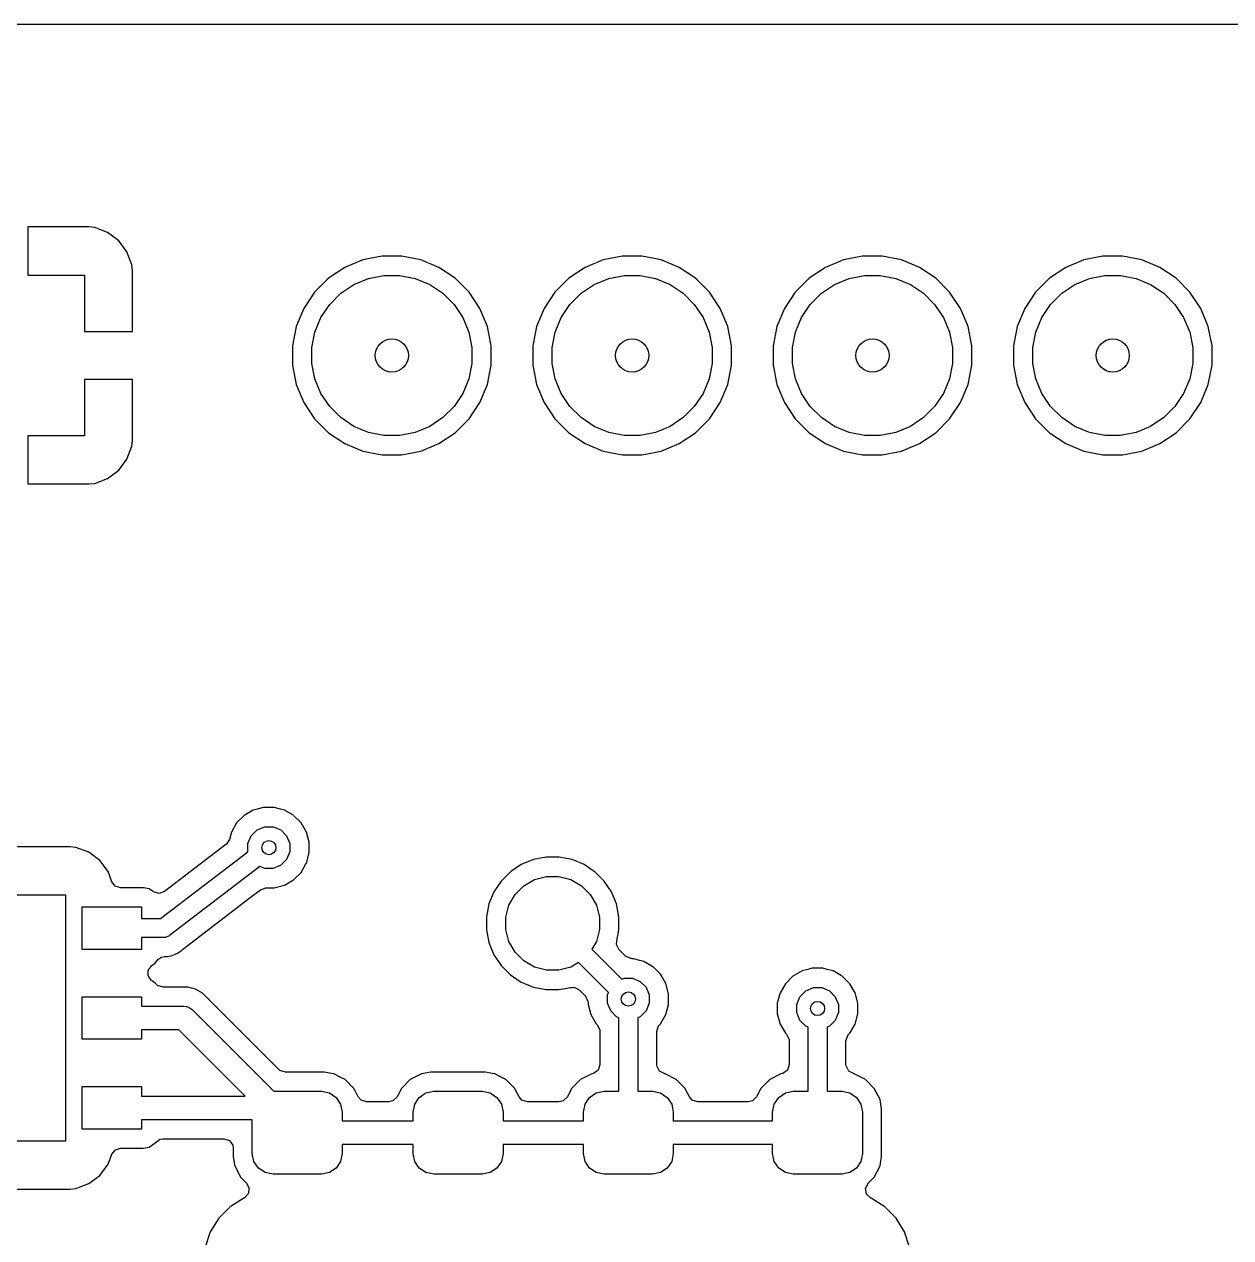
# Model space of a CAD drawing. Extents: x 2.09 to 4.51, y -4.8 to -2.93.
# Drawn here: x 3.205 to 3.707, y -3.438 to -2.933 of the extents above; entities that cross this region are included whole.
import ezdxf

# ---------------------------------------------------------------- set-up
doc = ezdxf.new("R2010")
doc.units = 0
doc.header["$MEASUREMENT"] = 0
doc.layers.add('BLACK', color=7, linetype='CONTINUOUS')

msp = doc.modelspace()

# ---------------------------------------------------------------- linework, layer by layer
at = {"layer": 'BLACK', "linetype": 'CONTINUOUS'}
for p, q in [((2.16548, -2.93309), (4.42901, -2.93309)), ((3.20685, -3.0174), (3.20685, -3.0374)), ((3.23223, -3.0174), (3.20685, -3.0174)), ((3.20685, -3.0174), (3.20685, -3.0174)), ((3.23461, -3.01766), (3.23223, -3.0174)), ((3.24, -3.01967), (3.23461, -3.01766)), ((3.23461, -3.01766), (3.23461, -3.01766)), ((3.2446, -3.02311), (3.24, -3.01967)), ((3.24805, -3.02772), (3.2446, -3.02311)), ((3.2446, -3.02311), (3.2446, -3.02311)), ((3.25006, -3.03311), (3.24805, -3.02772)), ((3.25031, -3.03549), (3.25006, -3.03311)), ((3.25006, -3.03311), (3.25006, -3.03311)), ((3.3462, -3.0311), (3.33868, -3.03421)), ((3.35419, -3.02951), (3.3462, -3.0311)), ((3.36234, -3.02951), (3.35419, -3.02951)), ((3.35419, -3.02951), (3.35419, -3.02951)), ((3.37033, -3.0311), (3.36234, -3.02951)), ((3.36234, -3.02951), (3.36234, -3.02951)), ((3.37786, -3.03421), (3.37033, -3.0311)), ((3.4462, -3.0311), (3.43868, -3.03421)), ((3.45419, -3.02951), (3.4462, -3.0311)), ((3.46234, -3.02951), (3.45419, -3.02951)), ((3.45419, -3.02951), (3.45419, -3.02951)), ((3.47033, -3.0311), (3.46234, -3.02951)), ((3.46234, -3.02951), (3.46234, -3.02951)), ((3.47786, -3.03421), (3.47033, -3.0311)), ((3.5462, -3.0311), (3.53868, -3.03421)), ((3.55419, -3.02951), (3.5462, -3.0311)), ((3.56234, -3.02951), (3.55419, -3.02951)), ((3.55419, -3.02951), (3.55419, -3.02951)), ((3.57033, -3.0311), (3.56234, -3.02951)), ((3.56234, -3.02951), (3.56234, -3.02951)), ((3.57786, -3.03421), (3.57033, -3.0311)), ((3.6462, -3.0311), (3.63868, -3.03421)), ((3.65419, -3.02951), (3.6462, -3.0311)), ((3.66234, -3.02951), (3.65419, -3.02951)), ((3.65419, -3.02951), (3.65419, -3.02951)), ((3.67033, -3.0311), (3.66234, -3.02951)), ((3.66234, -3.02951), (3.66234, -3.02951)), ((3.67786, -3.03421), (3.67033, -3.0311)), ((3.20685, -3.0374), (3.23031, -3.0374)), ((3.23031, -3.0374), (3.23031, -3.06087)), ((3.25031, -3.06087), (3.25031, -3.03549)), ((3.3319, -3.03874), (3.32614, -3.0445)), ((3.33868, -3.03421), (3.3319, -3.03874)), ((3.34855, -3.03884), (3.35499, -3.03756)), ((3.35499, -3.03756), (3.36155, -3.03756)), ((3.36155, -3.03756), (3.36798, -3.03884)), ((3.38463, -3.03874), (3.37786, -3.03421)), ((3.39039, -3.0445), (3.38463, -3.03874)), ((3.38463, -3.03874), (3.38463, -3.03874)), ((3.4319, -3.03874), (3.42614, -3.0445)), ((3.43868, -3.03421), (3.4319, -3.03874)), ((3.44855, -3.03884), (3.45499, -3.03756)), ((3.45499, -3.03756), (3.46155, -3.03756)), ((3.46155, -3.03756), (3.46798, -3.03884)), ((3.48463, -3.03874), (3.47786, -3.03421)), ((3.49039, -3.0445), (3.48463, -3.03874)), ((3.48463, -3.03874), (3.48463, -3.03874)), ((3.5319, -3.03874), (3.52614, -3.0445)), ((3.53868, -3.03421), (3.5319, -3.03874)), ((3.54855, -3.03884), (3.55499, -3.03756)), ((3.55499, -3.03756), (3.56155, -3.03756)), ((3.56155, -3.03756), (3.56798, -3.03884)), ((3.58463, -3.03874), (3.57786, -3.03421)), ((3.59039, -3.0445), (3.58463, -3.03874)), ((3.58463, -3.03874), (3.58463, -3.03874)), ((3.6319, -3.03874), (3.62614, -3.0445)), ((3.63868, -3.03421), (3.6319, -3.03874)), ((3.64855, -3.03884), (3.65499, -3.03756)), ((3.65499, -3.03756), (3.66155, -3.03756)), ((3.66155, -3.03756), (3.66798, -3.03884)), ((3.68463, -3.03874), (3.67786, -3.03421)), ((3.69039, -3.0445), (3.68463, -3.03874)), ((3.68463, -3.03874), (3.68463, -3.03874)), ((3.33704, -3.045), (3.34249, -3.04135)), ((3.34249, -3.04135), (3.34855, -3.03884)), ((3.36798, -3.03884), (3.37404, -3.04135)), ((3.37404, -3.04135), (3.3795, -3.045)), ((3.43704, -3.045), (3.44249, -3.04135)), ((3.44249, -3.04135), (3.44855, -3.03884)), ((3.46798, -3.03884), (3.47404, -3.04135)), ((3.47404, -3.04135), (3.4795, -3.045)), ((3.53704, -3.045), (3.54249, -3.04135)), ((3.54249, -3.04135), (3.54855, -3.03884)), ((3.56798, -3.03884), (3.57404, -3.04135)), ((3.57404, -3.04135), (3.5795, -3.045)), ((3.63704, -3.045), (3.64249, -3.04135)), ((3.64249, -3.04135), (3.64855, -3.03884)), ((3.66798, -3.03884), (3.67404, -3.04135)), ((3.67404, -3.04135), (3.6795, -3.045)), ((3.32614, -3.0445), (3.32162, -3.05128)), ((3.3324, -3.04964), (3.33704, -3.045)), ((3.3795, -3.045), (3.38414, -3.04964)), ((3.39492, -3.05128), (3.39039, -3.0445)), ((3.42614, -3.0445), (3.42162, -3.05128)), ((3.4324, -3.04964), (3.43704, -3.045)), ((3.4795, -3.045), (3.48414, -3.04964)), ((3.49492, -3.05128), (3.49039, -3.0445)), ((3.52614, -3.0445), (3.52162, -3.05128)), ((3.5324, -3.04964), (3.53704, -3.045)), ((3.5795, -3.045), (3.58414, -3.04964)), ((3.59492, -3.05128), (3.59039, -3.0445)), ((3.62614, -3.0445), (3.62162, -3.05128)), ((3.6324, -3.04964), (3.63704, -3.045)), ((3.6795, -3.045), (3.68414, -3.04964)), ((3.69492, -3.05128), (3.69039, -3.0445)), ((3.32162, -3.05128), (3.3185, -3.0588)), ((3.32875, -3.05509), (3.3324, -3.04964)), ((3.38414, -3.04964), (3.38778, -3.05509)), ((3.39804, -3.0588), (3.39492, -3.05128)), ((3.42162, -3.05128), (3.4185, -3.0588)), ((3.42875, -3.05509), (3.4324, -3.04964)), ((3.48414, -3.04964), (3.48778, -3.05509)), ((3.49804, -3.0588), (3.49492, -3.05128)), ((3.52162, -3.05128), (3.5185, -3.0588)), ((3.52875, -3.05509), (3.5324, -3.04964)), ((3.58414, -3.04964), (3.58778, -3.05509)), ((3.59804, -3.0588), (3.59492, -3.05128)), ((3.62162, -3.05128), (3.6185, -3.0588)), ((3.62875, -3.05509), (3.6324, -3.04964)), ((3.68414, -3.04964), (3.68778, -3.05509)), ((3.69804, -3.0588), (3.69492, -3.05128)), ((3.3185, -3.0588), (3.31691, -3.06679)), ((3.32624, -3.06115), (3.32875, -3.05509)), ((3.38778, -3.05509), (3.39029, -3.06115)), ((3.39963, -3.06679), (3.39804, -3.0588)), ((3.4185, -3.0588), (3.41691, -3.06679)), ((3.42624, -3.06115), (3.42875, -3.05509)), ((3.48778, -3.05509), (3.49029, -3.06115)), ((3.49963, -3.06679), (3.49804, -3.0588)), ((3.5185, -3.0588), (3.51691, -3.06679)), ((3.52624, -3.06115), (3.52875, -3.05509)), ((3.58778, -3.05509), (3.59029, -3.06115)), ((3.59963, -3.06679), (3.59804, -3.0588)), ((3.6185, -3.0588), (3.61691, -3.06679)), ((3.62624, -3.06115), (3.62875, -3.05509)), ((3.68778, -3.05509), (3.69029, -3.06115)), ((3.69963, -3.06679), (3.69804, -3.0588)), ((3.23031, -3.06087), (3.25031, -3.06087)), ((3.25031, -3.06087), (3.25031, -3.06087)), ((3.32496, -3.06759), (3.32624, -3.06115)), ((3.39029, -3.06115), (3.39157, -3.06759)), ((3.42496, -3.06759), (3.42624, -3.06115)), ((3.49029, -3.06115), (3.49157, -3.06759)), ((3.52496, -3.06759), (3.52624, -3.06115)), ((3.59029, -3.06115), (3.59157, -3.06759)), ((3.62496, -3.06759), (3.62624, -3.06115)), ((3.69029, -3.06115), (3.69157, -3.06759)), ((3.31691, -3.06679), (3.31691, -3.07494)), ((3.32496, -3.07415), (3.32496, -3.06759)), ((3.39157, -3.06759), (3.39157, -3.07415)), ((3.39963, -3.07494), (3.39963, -3.06679)), ((3.39963, -3.06679), (3.39963, -3.06679)), ((3.41691, -3.06679), (3.41691, -3.07494)), ((3.42496, -3.07415), (3.42496, -3.06759)), ((3.49157, -3.06759), (3.49157, -3.07415)), ((3.49963, -3.07494), (3.49963, -3.06679)), ((3.49963, -3.06679), (3.49963, -3.06679)), ((3.51691, -3.06679), (3.51691, -3.07494)), ((3.52496, -3.07415), (3.52496, -3.06759)), ((3.59157, -3.06759), (3.59157, -3.07415)), ((3.59963, -3.07494), (3.59963, -3.06679)), ((3.59963, -3.06679), (3.59963, -3.06679)), ((3.61691, -3.06679), (3.61691, -3.07494)), ((3.62496, -3.07415), (3.62496, -3.06759)), ((3.69157, -3.06759), (3.69157, -3.07415)), ((3.69963, -3.07494), (3.69963, -3.06679)), ((3.69963, -3.06679), (3.69963, -3.06679)), ((3.31691, -3.07494), (3.3185, -3.08293)), ((3.32624, -3.08058), (3.32496, -3.07415)), ((3.39157, -3.07415), (3.39029, -3.08058)), ((3.39804, -3.08293), (3.39963, -3.07494)), ((3.41691, -3.07494), (3.4185, -3.08293)), ((3.42624, -3.08058), (3.42496, -3.07415)), ((3.49157, -3.07415), (3.49029, -3.08058)), ((3.49804, -3.08293), (3.49963, -3.07494)), ((3.51691, -3.07494), (3.5185, -3.08293)), ((3.52624, -3.08058), (3.52496, -3.07415)), ((3.59157, -3.07415), (3.59029, -3.08058)), ((3.59804, -3.08293), (3.59963, -3.07494)), ((3.61691, -3.07494), (3.6185, -3.08293)), ((3.62624, -3.08058), (3.62496, -3.07415)), ((3.69157, -3.07415), (3.69029, -3.08058)), ((3.69804, -3.08293), (3.69963, -3.07494)), ((3.25031, -3.08087), (3.23031, -3.08087)), ((3.23031, -3.08087), (3.23031, -3.10433)), ((3.25031, -3.10624), (3.25031, -3.08087)), ((3.25031, -3.08087), (3.25031, -3.08087)), ((3.3185, -3.08293), (3.32162, -3.09046)), ((3.32875, -3.08664), (3.32624, -3.08058)), ((3.39029, -3.08058), (3.38778, -3.08664)), ((3.39492, -3.09046), (3.39804, -3.08293)), ((3.4185, -3.08293), (3.42162, -3.09046)), ((3.42875, -3.08664), (3.42624, -3.08058)), ((3.49029, -3.08058), (3.48778, -3.08664)), ((3.49492, -3.09046), (3.49804, -3.08293)), ((3.5185, -3.08293), (3.52162, -3.09046)), ((3.52875, -3.08664), (3.52624, -3.08058)), ((3.59029, -3.08058), (3.58778, -3.08664)), ((3.59492, -3.09046), (3.59804, -3.08293)), ((3.6185, -3.08293), (3.62162, -3.09046)), ((3.62875, -3.08664), (3.62624, -3.08058)), ((3.69029, -3.08058), (3.68778, -3.08664)), ((3.69492, -3.09046), (3.69804, -3.08293)), ((3.3324, -3.0921), (3.32875, -3.08664)), ((3.38778, -3.08664), (3.38414, -3.0921)), ((3.4324, -3.0921), (3.42875, -3.08664)), ((3.48778, -3.08664), (3.48414, -3.0921)), ((3.5324, -3.0921), (3.52875, -3.08664)), ((3.58778, -3.08664), (3.58414, -3.0921)), ((3.6324, -3.0921), (3.62875, -3.08664)), ((3.68778, -3.08664), (3.68414, -3.0921)), ((3.32162, -3.09046), (3.32162, -3.09046)), ((3.32162, -3.09046), (3.32614, -3.09723)), ((3.33704, -3.09673), (3.3324, -3.0921)), ((3.38414, -3.0921), (3.3795, -3.09673)), ((3.39039, -3.09723), (3.39492, -3.09046)), ((3.42162, -3.09046), (3.42162, -3.09046)), ((3.42162, -3.09046), (3.42614, -3.09723)), ((3.43704, -3.09673), (3.4324, -3.0921)), ((3.48414, -3.0921), (3.4795, -3.09673)), ((3.49039, -3.09723), (3.49492, -3.09046)), ((3.52162, -3.09046), (3.52162, -3.09046)), ((3.52162, -3.09046), (3.52614, -3.09723)), ((3.53704, -3.09673), (3.5324, -3.0921)), ((3.58414, -3.0921), (3.5795, -3.09673)), ((3.59039, -3.09723), (3.59492, -3.09046)), ((3.62162, -3.09046), (3.62162, -3.09046)), ((3.62162, -3.09046), (3.62614, -3.09723)), ((3.63704, -3.09673), (3.6324, -3.0921)), ((3.68414, -3.0921), (3.6795, -3.09673)), ((3.69039, -3.09723), (3.69492, -3.09046)), ((3.32614, -3.09723), (3.3319, -3.10299)), ((3.34249, -3.10038), (3.33704, -3.09673)), ((3.3795, -3.09673), (3.37404, -3.10038)), ((3.38463, -3.10299), (3.39039, -3.09723)), ((3.42614, -3.09723), (3.4319, -3.10299)), ((3.44249, -3.10038), (3.43704, -3.09673)), ((3.4795, -3.09673), (3.47404, -3.10038)), ((3.48463, -3.10299), (3.49039, -3.09723)), ((3.52614, -3.09723), (3.5319, -3.10299)), ((3.54249, -3.10038), (3.53704, -3.09673)), ((3.5795, -3.09673), (3.57404, -3.10038)), ((3.58463, -3.10299), (3.59039, -3.09723)), ((3.62614, -3.09723), (3.6319, -3.10299)), ((3.64249, -3.10038), (3.63704, -3.09673)), ((3.6795, -3.09673), (3.67404, -3.10038)), ((3.68463, -3.10299), (3.69039, -3.09723)), ((3.23031, -3.10433), (3.20685, -3.10433)), ((3.20685, -3.10433), (3.20685, -3.12433)), ((3.3319, -3.10299), (3.33868, -3.10752)), ((3.34855, -3.10289), (3.34249, -3.10038)), ((3.35499, -3.10417), (3.34855, -3.10289)), ((3.36155, -3.10417), (3.35499, -3.10417)), ((3.36798, -3.10289), (3.36155, -3.10417)), ((3.37404, -3.10038), (3.36798, -3.10289)), ((3.37786, -3.10752), (3.38463, -3.10299)), ((3.4319, -3.10299), (3.43868, -3.10752)), ((3.44855, -3.10289), (3.44249, -3.10038)), ((3.45499, -3.10417), (3.44855, -3.10289)), ((3.46155, -3.10417), (3.45499, -3.10417)), ((3.46798, -3.10289), (3.46155, -3.10417)), ((3.47404, -3.10038), (3.46798, -3.10289)), ((3.47786, -3.10752), (3.48463, -3.10299)), ((3.5319, -3.10299), (3.53868, -3.10752)), ((3.54855, -3.10289), (3.54249, -3.10038)), ((3.55499, -3.10417), (3.54855, -3.10289)), ((3.56155, -3.10417), (3.55499, -3.10417)), ((3.56798, -3.10289), (3.56155, -3.10417)), ((3.57404, -3.10038), (3.56798, -3.10289)), ((3.57786, -3.10752), (3.58463, -3.10299)), ((3.6319, -3.10299), (3.63868, -3.10752)), ((3.64855, -3.10289), (3.64249, -3.10038)), ((3.65499, -3.10417), (3.64855, -3.10289)), ((3.66155, -3.10417), (3.65499, -3.10417)), ((3.66798, -3.10289), (3.66155, -3.10417)), ((3.67404, -3.10038), (3.66798, -3.10289)), ((3.67786, -3.10752), (3.68463, -3.10299)), ((3.24805, -3.11401), (3.25006, -3.10863)), ((3.25006, -3.10863), (3.25031, -3.10624)), ((3.25006, -3.10863), (3.25006, -3.10863)), ((3.33868, -3.10752), (3.3462, -3.11064)), ((3.37033, -3.11064), (3.37786, -3.10752)), ((3.43868, -3.10752), (3.4462, -3.11064)), ((3.47033, -3.11064), (3.47786, -3.10752)), ((3.53868, -3.10752), (3.5462, -3.11064)), ((3.57033, -3.11064), (3.57786, -3.10752)), ((3.63868, -3.10752), (3.6462, -3.11064)), ((3.67033, -3.11064), (3.67786, -3.10752)), ((3.2446, -3.11862), (3.24805, -3.11401)), ((3.3462, -3.11064), (3.35419, -3.11222)), ((3.35419, -3.11222), (3.35419, -3.11222)), ((3.35419, -3.11222), (3.36234, -3.11222)), ((3.36234, -3.11222), (3.37033, -3.11064)), ((3.36234, -3.11222), (3.36234, -3.11222)), ((3.4462, -3.11064), (3.45419, -3.11222)), ((3.45419, -3.11222), (3.45419, -3.11222)), ((3.45419, -3.11222), (3.46234, -3.11222)), ((3.46234, -3.11222), (3.47033, -3.11064)), ((3.46234, -3.11222), (3.46234, -3.11222)), ((3.5462, -3.11064), (3.55419, -3.11222)), ((3.55419, -3.11222), (3.55419, -3.11222)), ((3.55419, -3.11222), (3.56234, -3.11222)), ((3.56234, -3.11222), (3.57033, -3.11064)), ((3.56234, -3.11222), (3.56234, -3.11222)), ((3.6462, -3.11064), (3.65419, -3.11222)), ((3.65419, -3.11222), (3.65419, -3.11222)), ((3.65419, -3.11222), (3.66234, -3.11222)), ((3.66234, -3.11222), (3.67033, -3.11064)), ((3.66234, -3.11222), (3.66234, -3.11222)), ((3.24, -3.12206), (3.2446, -3.11862)), ((3.2446, -3.11862), (3.2446, -3.11862)), ((3.20685, -3.12433), (3.20685, -3.12433)), ((3.20685, -3.12433), (3.23223, -3.12433)), ((3.23223, -3.12433), (3.23461, -3.12407)), ((3.23461, -3.12407), (3.24, -3.12206)), ((3.23461, -3.12407), (3.23461, -3.12407)), ((3.30062, -3.25998), (3.2968, -3.26219)), ((3.30227, -3.25954), (3.30062, -3.25998)), ((3.30488, -3.25884), (3.30227, -3.25954)), ((3.30929, -3.25884), (3.30488, -3.25884)), ((3.3119, -3.25954), (3.30929, -3.25884)), ((3.31355, -3.25998), (3.3119, -3.25954)), ((3.31708, -3.26202), (3.31355, -3.25998)), ((3.31355, -3.25998), (3.31355, -3.25998)), ((3.29368, -3.2653), (3.29148, -3.26912)), ((3.2968, -3.26219), (3.29368, -3.2653)), ((3.31737, -3.26219), (3.31708, -3.26202)), ((3.32049, -3.2653), (3.31737, -3.26219)), ((3.3227, -3.26912), (3.32049, -3.2653)), ((3.32049, -3.2653), (3.32049, -3.2653)), ((3.29148, -3.26912), (3.29064, -3.27226)), ((3.29148, -3.26912), (3.29148, -3.26912)), ((3.2984, -3.27386), (3.29972, -3.27067)), ((3.29972, -3.27067), (3.30217, -3.26823)), ((3.30217, -3.26823), (3.30536, -3.2669)), ((3.30536, -3.2669), (3.30881, -3.2669)), ((3.30881, -3.2669), (3.31201, -3.26823)), ((3.31201, -3.26823), (3.31445, -3.27067)), ((3.31445, -3.27067), (3.31577, -3.27386)), ((3.32384, -3.27339), (3.3227, -3.26912)), ((3.3227, -3.26912), (3.3227, -3.26912)), ((3.3227, -3.26912), (3.3227, -3.26912)), ((3.22435, -3.27528), (3.19898, -3.27528)), ((3.22674, -3.27553), (3.22435, -3.27528)), ((3.23212, -3.27754), (3.22674, -3.27553)), ((3.22674, -3.27553), (3.22674, -3.27553)), ((3.28924, -3.27434), (3.26366, -3.2939)), ((3.28933, -3.27428), (3.28924, -3.27434)), ((3.29064, -3.27226), (3.28933, -3.27428)), ((3.2984, -3.27728), (3.2984, -3.27386)), ((3.31577, -3.27386), (3.31577, -3.27732)), ((3.32384, -3.2778), (3.32384, -3.27339)), ((3.23673, -3.28099), (3.23212, -3.27754)), ((3.24018, -3.28559), (3.23673, -3.28099)), ((3.23673, -3.28099), (3.23673, -3.28099)), ((3.26198, -3.30512), (3.2984, -3.27728)), ((3.31445, -3.28051), (3.31201, -3.28296)), ((3.31577, -3.27732), (3.31445, -3.28051)), ((3.3227, -3.28206), (3.32384, -3.2778)), ((3.41715, -3.28057), (3.41213, -3.28265)), ((3.42248, -3.27951), (3.41715, -3.28057)), ((3.41715, -3.28057), (3.41715, -3.28057)), ((3.42791, -3.27951), (3.42248, -3.27951)), ((3.42248, -3.27951), (3.42248, -3.27951)), ((3.43324, -3.28057), (3.42791, -3.27951)), ((3.42791, -3.27951), (3.42791, -3.27951)), ((3.43826, -3.28265), (3.43324, -3.28057)), ((3.24173, -3.28977), (3.24018, -3.28559)), ((3.30331, -3.28343), (3.26571, -3.31218)), ((3.30536, -3.28428), (3.30331, -3.28343)), ((3.30881, -3.28428), (3.30536, -3.28428)), ((3.31201, -3.28296), (3.30881, -3.28428)), ((3.31737, -3.289), (3.32049, -3.28588)), ((3.32049, -3.28588), (3.32236, -3.28265)), ((3.32236, -3.28265), (3.3227, -3.28206)), ((3.3227, -3.28206), (3.3227, -3.28206)), ((3.3227, -3.28206), (3.3227, -3.28206)), ((3.40762, -3.28566), (3.40377, -3.28951)), ((3.41213, -3.28265), (3.40762, -3.28566)), ((3.41213, -3.28265), (3.41213, -3.28265)), ((3.44208, -3.2852), (3.43826, -3.28265)), ((3.43826, -3.28265), (3.43826, -3.28265)), ((3.44278, -3.28566), (3.44208, -3.2852)), ((3.44662, -3.28951), (3.44278, -3.28566)), ((3.24309, -3.29156), (3.24173, -3.28977)), ((3.31355, -3.2912), (3.31595, -3.28982)), ((3.31595, -3.28982), (3.31737, -3.289)), ((3.40377, -3.28951), (3.40076, -3.29402)), ((3.41321, -3.29147), (3.41766, -3.2889)), ((3.41766, -3.2889), (3.42263, -3.28757)), ((3.42263, -3.28757), (3.42777, -3.28757)), ((3.42777, -3.28757), (3.43273, -3.2889)), ((3.43273, -3.2889), (3.43718, -3.29147)), ((3.44964, -3.29402), (3.44662, -3.28951)), ((3.19898, -3.29528), (3.22244, -3.29528)), ((3.22244, -3.29528), (3.22244, -3.39764)), ((3.24538, -3.2923), (3.24309, -3.29156)), ((3.25491, -3.2923), (3.24538, -3.2923)), ((3.25721, -3.29276), (3.25491, -3.2923)), ((3.25491, -3.2923), (3.25491, -3.2923)), ((3.25913, -3.29404), (3.25721, -3.29276)), ((3.25721, -3.29276), (3.25721, -3.29276)), ((3.25721, -3.29276), (3.25721, -3.29276)), ((3.25721, -3.29276), (3.25721, -3.29276)), ((3.26139, -3.2947), (3.25913, -3.29404)), ((3.26366, -3.2939), (3.26139, -3.2947)), ((3.29936, -3.29639), (3.30361, -3.29314)), ((3.30361, -3.29314), (3.30588, -3.29234)), ((3.30588, -3.29234), (3.30597, -3.29234)), ((3.30597, -3.29234), (3.30929, -3.29234)), ((3.30929, -3.29234), (3.31355, -3.2912)), ((3.30929, -3.29234), (3.30929, -3.29234)), ((3.31355, -3.2912), (3.31355, -3.2912)), ((3.31355, -3.2912), (3.31355, -3.2912)), ((3.40076, -3.29402), (3.39868, -3.29904)), ((3.40076, -3.29402), (3.40076, -3.29402)), ((3.40701, -3.29955), (3.40958, -3.2951)), ((3.40958, -3.2951), (3.41321, -3.29147)), ((3.43718, -3.29147), (3.44081, -3.2951)), ((3.44081, -3.2951), (3.44338, -3.29955)), ((3.45062, -3.29639), (3.44964, -3.29402)), ((3.44964, -3.29402), (3.44964, -3.29402)), ((3.22933, -3.31791), (3.22933, -3.3002)), ((3.22933, -3.3002), (3.25413, -3.3002)), ((3.25413, -3.3002), (3.25413, -3.30512)), ((3.27113, -3.31798), (3.29936, -3.29639)), ((3.39868, -3.29904), (3.39762, -3.30437)), ((3.39868, -3.29904), (3.39868, -3.29904)), ((3.40568, -3.30452), (3.40701, -3.29955)), ((3.44338, -3.29955), (3.44471, -3.30452)), ((3.45172, -3.29904), (3.45062, -3.29639)), ((3.45278, -3.30437), (3.45172, -3.29904)), ((3.25413, -3.30512), (3.26198, -3.30512)), ((3.39762, -3.30437), (3.39762, -3.3098)), ((3.40568, -3.30966), (3.40568, -3.30452)), ((3.44471, -3.30452), (3.44471, -3.30966)), ((3.45278, -3.3098), (3.45278, -3.30437)), ((3.39762, -3.3098), (3.39868, -3.31513)), ((3.40701, -3.31462), (3.40568, -3.30966)), ((3.44471, -3.30966), (3.44338, -3.31462)), ((3.45183, -3.31454), (3.45278, -3.3098)), ((3.26332, -3.31299), (3.25413, -3.31299)), ((3.25413, -3.31299), (3.25413, -3.31791)), ((3.2635, -3.31297), (3.26332, -3.31299)), ((3.26357, -3.31298), (3.2635, -3.31297)), ((3.26367, -3.31296), (3.26357, -3.31298)), ((3.26409, -3.31292), (3.26367, -3.31296)), ((3.26456, -3.31272), (3.26409, -3.31292)), ((3.26505, -3.31259), (3.26456, -3.31272)), ((3.26541, -3.31237), (3.26505, -3.31259)), ((3.2655, -3.31233), (3.26541, -3.31237)), ((3.26556, -3.31228), (3.2655, -3.31233)), ((3.26571, -3.31218), (3.26556, -3.31228)), ((3.39868, -3.31513), (3.39868, -3.31513)), ((3.39868, -3.31513), (3.40076, -3.32015)), ((3.40958, -3.31907), (3.40701, -3.31462)), ((3.44338, -3.31462), (3.44152, -3.31784)), ((3.45181, -3.31591), (3.45183, -3.31454)), ((3.4529, -3.31806), (3.45181, -3.31591)), ((3.25413, -3.31791), (3.22933, -3.31791)), ((3.2617, -3.3217), (3.26232, -3.32121)), ((3.26232, -3.32121), (3.26316, -3.321)), ((3.26316, -3.321), (3.26383, -3.32092)), ((3.26383, -3.32092), (3.26433, -3.32089)), ((3.26433, -3.32089), (3.26487, -3.32089)), ((3.26487, -3.32089), (3.26562, -3.32069)), ((3.26487, -3.32089), (3.26487, -3.32089)), ((3.26562, -3.32069), (3.26639, -3.32059)), ((3.26639, -3.32059), (3.26712, -3.32028)), ((3.26712, -3.32028), (3.26788, -3.32008)), ((3.26788, -3.32008), (3.26833, -3.31982)), ((3.26833, -3.31982), (3.26879, -3.3196)), ((3.26879, -3.3196), (3.26927, -3.3194)), ((3.26927, -3.3194), (3.2699, -3.31892)), ((3.2699, -3.31892), (3.27058, -3.31852)), ((3.27058, -3.31852), (3.27113, -3.31798)), ((3.40076, -3.32015), (3.40076, -3.32015)), ((3.40076, -3.32015), (3.40377, -3.32467)), ((3.41321, -3.3227), (3.40958, -3.31907)), ((3.44152, -3.31784), (3.45398, -3.3303)), ((3.45553, -3.32069), (3.4529, -3.31806)), ((3.456, -3.32109), (3.45553, -3.32069)), ((3.45686, -3.32137), (3.456, -3.32109)), ((3.45768, -3.32178), (3.45686, -3.32137)), ((3.25698, -3.32654), (3.25699, -3.32635)), ((3.25699, -3.32635), (3.25764, -3.32555)), ((3.25764, -3.32555), (3.25821, -3.3247)), ((3.25821, -3.3247), (3.25846, -3.32452)), ((3.25846, -3.32452), (3.25982, -3.3236)), ((3.25982, -3.3236), (3.26043, -3.3227)), ((3.26043, -3.3227), (3.26078, -3.32243)), ((3.26078, -3.32243), (3.26099, -3.32204)), ((3.26099, -3.32204), (3.2617, -3.3217)), ((3.40377, -3.32467), (3.40762, -3.32851)), ((3.41766, -3.32527), (3.41321, -3.3227)), ((3.42263, -3.3266), (3.41766, -3.32527)), ((3.43273, -3.32527), (3.42777, -3.3266)), ((3.43595, -3.32341), (3.43273, -3.32527)), ((3.44841, -3.33587), (3.43595, -3.32341)), ((3.45799, -3.32173), (3.45768, -3.32178)), ((3.45829, -3.32183), (3.45799, -3.32173)), ((3.4589, -3.32183), (3.45829, -3.32183)), ((3.46151, -3.32253), (3.4589, -3.32183)), ((3.4589, -3.32183), (3.4589, -3.32183)), ((3.46316, -3.32297), (3.46151, -3.32253)), ((3.46689, -3.32512), (3.46316, -3.32297)), ((3.46316, -3.32297), (3.46316, -3.32297)), ((3.46698, -3.32518), (3.46689, -3.32512)), ((3.4701, -3.3283), (3.46698, -3.32518)), ((3.53139, -3.32626), (3.52897, -3.32691)), ((3.53323, -3.32577), (3.53139, -3.32626)), ((3.53764, -3.32577), (3.53323, -3.32577)), ((3.53948, -3.32626), (3.53764, -3.32577)), ((3.5419, -3.32691), (3.53948, -3.32626)), ((3.25686, -3.32875), (3.25692, -3.32773)), ((3.25696, -3.32891), (3.25686, -3.32875)), ((3.25688, -3.3267), (3.25698, -3.32654)), ((3.25692, -3.32773), (3.25688, -3.3267)), ((3.25697, -3.3291), (3.25696, -3.32891)), ((3.25761, -3.32991), (3.25697, -3.3291)), ((3.25817, -3.33078), (3.25761, -3.32991)), ((3.25831, -3.33089), (3.25817, -3.33078)), ((3.25982, -3.33191), (3.25831, -3.33089)), ((3.40762, -3.32851), (3.41213, -3.33153)), ((3.41213, -3.33153), (3.41213, -3.33153)), ((3.41213, -3.33153), (3.41347, -3.33208)), ((3.42777, -3.3266), (3.42263, -3.3266)), ((3.45398, -3.3303), (3.45496, -3.32989)), ((3.45496, -3.32989), (3.45842, -3.32989)), ((3.45842, -3.32989), (3.46161, -3.33122)), ((3.46161, -3.33122), (3.46406, -3.33366)), ((3.47043, -3.32886), (3.4701, -3.3283)), ((3.4723, -3.33212), (3.47043, -3.32886)), ((3.52515, -3.32911), (3.52203, -3.33223)), ((3.52897, -3.32691), (3.52515, -3.32911)), ((3.54537, -3.32891), (3.5419, -3.32691)), ((3.5419, -3.32691), (3.5419, -3.32691)), ((3.54572, -3.32911), (3.54537, -3.32891)), ((3.54884, -3.33223), (3.54572, -3.32911)), ((3.26015, -3.3324), (3.25982, -3.33191)), ((3.2606, -3.33277), (3.26015, -3.3324)), ((3.26078, -3.3329), (3.2606, -3.33277)), ((3.26307, -3.33364), (3.26078, -3.3329)), ((3.27334, -3.33364), (3.26307, -3.33364)), ((3.27495, -3.33407), (3.27334, -3.33364)), ((3.27334, -3.33364), (3.27334, -3.33364)), ((3.2766, -3.33452), (3.27495, -3.33407)), ((3.27952, -3.3362), (3.2766, -3.33452)), ((3.2766, -3.33452), (3.2766, -3.33452)), ((3.29555, -3.35223), (3.27952, -3.3362)), ((3.27952, -3.3362), (3.27952, -3.3362)), ((3.27952, -3.3362), (3.27952, -3.3362)), ((3.27952, -3.3362), (3.27952, -3.3362)), ((3.41347, -3.33208), (3.41715, -3.33361)), ((3.41715, -3.33361), (3.42248, -3.33467)), ((3.42248, -3.33467), (3.42248, -3.33467)), ((3.42248, -3.33467), (3.42791, -3.33467)), ((3.42791, -3.33467), (3.43265, -3.33372)), ((3.42791, -3.33467), (3.42791, -3.33467)), ((3.43265, -3.33372), (3.43334, -3.3338)), ((3.43334, -3.3338), (3.43402, -3.3337)), ((3.43402, -3.3337), (3.43451, -3.33394)), ((3.43451, -3.33394), (3.43504, -3.33401)), ((3.43504, -3.33401), (3.43617, -3.33479)), ((3.43617, -3.33479), (3.4388, -3.33742)), ((3.448, -3.33685), (3.44841, -3.33587)), ((3.46406, -3.33366), (3.46538, -3.33685)), ((3.47344, -3.33638), (3.4723, -3.33212)), ((3.4723, -3.33212), (3.4723, -3.33212)), ((3.4723, -3.33212), (3.4723, -3.33212)), ((3.47344, -3.34079), (3.47344, -3.33638)), ((3.51974, -3.33638), (3.51868, -3.34031)), ((3.51982, -3.33605), (3.51974, -3.33638)), ((3.52203, -3.33223), (3.51982, -3.33605)), ((3.52807, -3.3376), (3.53051, -3.33515)), ((3.53051, -3.33515), (3.5337, -3.33383)), ((3.5337, -3.33383), (3.53716, -3.33383)), ((3.53716, -3.33383), (3.54035, -3.33515)), ((3.54035, -3.33515), (3.5428, -3.3376)), ((3.55104, -3.33605), (3.54884, -3.33223)), ((3.54884, -3.33223), (3.54884, -3.33223)), ((3.55219, -3.34031), (3.55104, -3.33605)), ((3.55104, -3.33605), (3.55104, -3.33605)), ((3.55104, -3.33605), (3.55104, -3.33605)), ((3.22933, -3.35531), (3.22933, -3.3376)), ((3.22933, -3.3376), (3.25413, -3.3376)), ((3.25413, -3.3376), (3.25413, -3.34154)), ((3.25413, -3.34154), (3.27165, -3.34154)), ((3.27165, -3.34154), (3.27261, -3.34163)), ((3.27261, -3.34163), (3.27261, -3.34163)), ((3.27261, -3.34163), (3.27291, -3.34175)), ((3.4388, -3.33742), (3.43989, -3.33957)), ((3.43989, -3.33957), (3.43994, -3.34018)), ((3.43994, -3.34018), (3.43994, -3.34079)), ((3.43994, -3.34079), (3.44051, -3.34292)), ((3.448, -3.34031), (3.448, -3.33685)), ((3.44933, -3.3435), (3.448, -3.34031)), ((3.46538, -3.34031), (3.46406, -3.3435)), ((3.46538, -3.33685), (3.46538, -3.34031)), ((3.4723, -3.34505), (3.47344, -3.34079)), ((3.51868, -3.34031), (3.51868, -3.34473)), ((3.52675, -3.34079), (3.52807, -3.3376)), ((3.52675, -3.34425), (3.52675, -3.34079)), ((3.5428, -3.3376), (3.54412, -3.34079)), ((3.54412, -3.34079), (3.54412, -3.34425)), ((3.55219, -3.34473), (3.55219, -3.34031)), ((3.27291, -3.34175), (3.27439, -3.34236)), ((3.27439, -3.34236), (3.27439, -3.34237)), ((3.27439, -3.34237), (3.27513, -3.34298)), ((3.27513, -3.34298), (3.30913, -3.37697)), ((3.44051, -3.34292), (3.44108, -3.34505)), ((3.44108, -3.34505), (3.44329, -3.34887)), ((3.45177, -3.34595), (3.44933, -3.3435)), ((3.45276, -3.34636), (3.45177, -3.34595)), ((3.45276, -3.37697), (3.45276, -3.34636)), ((3.46161, -3.34595), (3.46063, -3.34636)), ((3.46063, -3.34636), (3.46063, -3.37697)), ((3.46406, -3.3435), (3.46161, -3.34595)), ((3.4701, -3.34887), (3.4723, -3.34505)), ((3.51868, -3.34473), (3.5193, -3.34704)), ((3.52807, -3.34744), (3.52675, -3.34425)), ((3.54412, -3.34425), (3.5428, -3.34744)), ((3.55104, -3.34899), (3.55219, -3.34473)), ((3.26962, -3.35138), (3.25413, -3.35138)), ((3.25413, -3.35138), (3.25413, -3.35531)), ((3.29717, -3.37894), (3.26962, -3.35138)), ((3.44329, -3.34887), (3.44329, -3.34887)), ((3.44329, -3.34887), (3.44372, -3.3493)), ((3.44372, -3.3493), (3.44481, -3.35145)), ((3.44481, -3.35145), (3.44486, -3.35206)), ((3.46852, -3.35206), (3.46927, -3.34977)), ((3.46927, -3.34977), (3.46966, -3.3493)), ((3.46966, -3.3493), (3.4701, -3.34887)), ((3.5193, -3.34704), (3.51982, -3.34899)), ((3.51982, -3.34899), (3.52203, -3.35281)), ((3.53051, -3.34989), (3.52807, -3.34744)), ((3.5315, -3.35029), (3.53051, -3.34989)), ((3.5315, -3.37697), (3.5315, -3.35029)), ((3.54035, -3.34989), (3.53937, -3.35029)), ((3.53937, -3.35029), (3.53937, -3.37697)), ((3.5428, -3.34744), (3.54035, -3.34989)), ((3.54884, -3.35281), (3.55104, -3.34899)), ((3.25413, -3.35531), (3.22933, -3.35531)), ((3.31125, -3.36793), (3.29555, -3.35223)), ((3.44486, -3.35206), (3.44486, -3.36582)), ((3.46852, -3.36582), (3.46852, -3.35206)), ((3.52203, -3.35281), (3.52203, -3.35281)), ((3.52203, -3.35281), (3.52246, -3.35324)), ((3.52246, -3.35324), (3.52355, -3.35538)), ((3.52355, -3.35538), (3.5236, -3.35599)), ((3.5236, -3.35599), (3.5236, -3.36582)), ((3.54726, -3.35599), (3.54801, -3.3537)), ((3.54726, -3.36582), (3.54726, -3.35599)), ((3.54801, -3.3537), (3.54841, -3.35324)), ((3.54841, -3.35324), (3.54884, -3.35281)), ((3.44486, -3.36582), (3.44412, -3.36811)), ((3.46857, -3.36643), (3.46852, -3.36582)), ((3.46967, -3.36857), (3.46857, -3.36643)), ((3.5236, -3.36582), (3.52286, -3.36811)), ((3.54731, -3.36643), (3.54726, -3.36582)), ((3.54841, -3.36857), (3.54731, -3.36643)), ((3.31172, -3.36833), (3.31125, -3.36793)), ((3.31401, -3.36907), (3.31172, -3.36833)), ((3.33029, -3.36907), (3.31401, -3.36907)), ((3.33311, -3.36952), (3.33029, -3.36907)), ((3.33029, -3.36907), (3.33029, -3.36907)), ((3.33415, -3.36969), (3.33311, -3.36952)), ((3.33681, -3.37104), (3.33415, -3.36969)), ((3.33415, -3.36969), (3.33415, -3.36969)), ((3.33881, -3.37206), (3.33681, -3.37104)), ((3.37057, -3.36969), (3.36592, -3.37206)), ((3.37444, -3.36907), (3.37057, -3.36969)), ((3.37057, -3.36969), (3.37057, -3.36969)), ((3.39721, -3.36907), (3.37444, -3.36907)), ((3.37444, -3.36907), (3.37444, -3.36907)), ((3.40004, -3.36952), (3.39721, -3.36907)), ((3.39721, -3.36907), (3.39721, -3.36907)), ((3.40108, -3.36969), (3.40004, -3.36952)), ((3.40374, -3.37104), (3.40108, -3.36969)), ((3.40108, -3.36969), (3.40108, -3.36969)), ((3.40574, -3.37206), (3.40374, -3.37104)), ((3.44144, -3.36969), (3.43678, -3.37206)), ((3.44151, -3.36968), (3.44144, -3.36969)), ((3.44157, -3.36967), (3.44151, -3.36968)), ((3.44217, -3.36952), (3.44157, -3.36967)), ((3.44412, -3.36811), (3.44217, -3.36952)), ((3.47166, -3.36959), (3.46967, -3.36857)), ((3.47169, -3.3696), (3.47165, -3.36959)), ((3.47165, -3.36959), (3.47166, -3.36959)), ((3.47181, -3.36967), (3.47169, -3.3696)), ((3.47186, -3.36967), (3.47181, -3.36967)), ((3.47195, -3.36969), (3.47186, -3.36967)), ((3.4766, -3.37206), (3.47195, -3.36969)), ((3.47195, -3.36969), (3.47195, -3.36969)), ((3.52018, -3.36969), (3.51552, -3.37206)), ((3.52025, -3.36968), (3.52018, -3.36969)), ((3.52031, -3.36967), (3.52025, -3.36968)), ((3.52091, -3.36952), (3.52031, -3.36967)), ((3.52286, -3.36811), (3.52091, -3.36952)), ((3.5504, -3.36959), (3.54841, -3.36857)), ((3.55043, -3.3696), (3.55039, -3.36959)), ((3.55039, -3.36959), (3.5504, -3.36959)), ((3.55055, -3.36967), (3.55043, -3.3696)), ((3.5506, -3.36967), (3.55055, -3.36967)), ((3.55069, -3.36969), (3.5506, -3.36967)), ((3.55534, -3.37206), (3.55069, -3.36969)), ((3.55069, -3.36969), (3.55069, -3.36969)), ((3.22933, -3.39272), (3.22933, -3.375)), ((3.22933, -3.375), (3.25413, -3.375)), ((3.25413, -3.375), (3.25413, -3.37894)), ((3.30913, -3.37697), (3.32899, -3.37697)), ((3.32899, -3.37697), (3.33228, -3.37762)), ((3.34251, -3.37576), (3.33881, -3.37206)), ((3.343, -3.37673), (3.34251, -3.37576)), ((3.34429, -3.37925), (3.343, -3.37673)), ((3.36222, -3.37576), (3.36044, -3.37925)), ((3.36592, -3.37206), (3.36222, -3.37576)), ((3.37244, -3.37762), (3.37574, -3.37697)), ((3.37574, -3.37697), (3.39592, -3.37697)), ((3.39592, -3.37697), (3.39921, -3.37762)), ((3.40944, -3.37576), (3.40574, -3.37206)), ((3.40993, -3.37673), (3.40944, -3.37576)), ((3.41121, -3.37925), (3.40993, -3.37673)), ((3.43308, -3.37576), (3.43131, -3.37925)), ((3.43678, -3.37206), (3.43308, -3.37576)), ((3.44331, -3.37762), (3.4466, -3.37697)), ((3.4466, -3.37697), (3.45276, -3.37697)), ((3.46063, -3.37697), (3.46678, -3.37697)), ((3.46678, -3.37697), (3.47008, -3.37762)), ((3.4803, -3.37576), (3.4766, -3.37206)), ((3.4808, -3.37673), (3.4803, -3.37576)), ((3.48208, -3.37925), (3.4808, -3.37673)), ((3.51182, -3.37576), (3.51005, -3.37925)), ((3.51552, -3.37206), (3.51182, -3.37576)), ((3.52205, -3.37762), (3.52534, -3.37697)), ((3.52534, -3.37697), (3.5315, -3.37697)), ((3.53937, -3.37697), (3.54552, -3.37697)), ((3.54552, -3.37697), (3.54882, -3.37762)), ((3.55904, -3.37576), (3.55534, -3.37206)), ((3.56142, -3.38042), (3.55904, -3.37576)), ((3.25413, -3.37894), (3.29717, -3.37894)), ((3.33228, -3.37762), (3.33508, -3.37949)), ((3.33508, -3.37949), (3.33694, -3.38228)), ((3.34547, -3.38063), (3.34429, -3.37925)), ((3.34776, -3.38138), (3.34547, -3.38063)), ((3.35697, -3.38138), (3.34776, -3.38138)), ((3.35874, -3.38095), (3.35697, -3.38138)), ((3.36044, -3.37925), (3.35874, -3.38095)), ((3.36778, -3.38228), (3.36965, -3.37949)), ((3.36965, -3.37949), (3.37244, -3.37762)), ((3.39921, -3.37762), (3.40201, -3.37949)), ((3.40201, -3.37949), (3.40387, -3.38228)), ((3.4124, -3.38063), (3.41121, -3.37925)), ((3.41469, -3.38138), (3.4124, -3.38063)), ((3.42783, -3.38138), (3.41469, -3.38138)), ((3.4296, -3.38095), (3.42783, -3.38138)), ((3.43131, -3.37925), (3.4296, -3.38095)), ((3.43865, -3.38228), (3.44051, -3.37949)), ((3.44051, -3.37949), (3.44331, -3.37762)), ((3.47008, -3.37762), (3.47287, -3.37949)), ((3.47287, -3.37949), (3.47474, -3.38228)), ((3.48326, -3.38063), (3.48208, -3.37925)), ((3.48555, -3.38138), (3.48326, -3.38063)), ((3.50657, -3.38138), (3.48555, -3.38138)), ((3.50834, -3.38095), (3.50657, -3.38138)), ((3.51005, -3.37925), (3.50834, -3.38095)), ((3.51739, -3.38228), (3.51925, -3.37949)), ((3.51925, -3.37949), (3.52205, -3.37762)), ((3.54882, -3.37762), (3.55161, -3.37949)), ((3.55161, -3.37949), (3.55348, -3.38228)), ((3.56203, -3.38428), (3.56142, -3.38042)), ((3.33694, -3.38228), (3.3376, -3.38558)), ((3.3376, -3.38558), (3.3376, -3.38927)), ((3.36713, -3.38558), (3.36778, -3.38228)), ((3.36713, -3.38927), (3.36713, -3.38558)), ((3.40387, -3.38228), (3.40453, -3.38558)), ((3.40453, -3.38558), (3.40453, -3.38927)), ((3.43799, -3.38558), (3.43865, -3.38228)), ((3.43799, -3.38927), (3.43799, -3.38558)), ((3.47474, -3.38228), (3.47539, -3.38558)), ((3.47539, -3.38558), (3.47539, -3.38927)), ((3.51673, -3.38558), (3.51739, -3.38228)), ((3.51673, -3.38927), (3.51673, -3.38558)), ((3.55348, -3.38228), (3.55413, -3.38558)), ((3.55413, -3.38558), (3.55413, -3.40281)), ((3.56203, -3.4041), (3.56203, -3.38428)), ((3.3002, -3.38878), (3.25413, -3.38878)), ((3.25413, -3.38878), (3.25413, -3.39272)), ((3.3002, -3.40281), (3.3002, -3.38878)), ((3.3376, -3.38927), (3.36713, -3.38927)), ((3.40453, -3.38927), (3.43799, -3.38927)), ((3.47539, -3.38927), (3.51673, -3.38927)), ((3.25413, -3.39272), (3.22933, -3.39272)), ((3.26013, -3.39817), (3.26172, -3.39691)), ((3.26172, -3.39691), (3.26307, -3.39667)), ((3.26307, -3.39667), (3.28841, -3.39667)), ((3.28841, -3.39667), (3.2907, -3.39742)), ((3.22244, -3.39764), (3.19898, -3.39764)), ((3.24173, -3.40315), (3.24323, -3.40126)), ((3.24323, -3.40126), (3.24538, -3.40061)), ((3.24538, -3.40061), (3.25491, -3.40061)), ((3.25491, -3.40061), (3.25721, -3.40015)), ((3.25491, -3.40061), (3.25491, -3.40061)), ((3.25721, -3.40015), (3.25982, -3.39841)), ((3.25982, -3.39841), (3.25983, -3.39841)), ((3.25983, -3.3984), (3.2601, -3.39814)), ((3.25983, -3.39841), (3.25983, -3.3984)), ((3.2601, -3.39814), (3.26013, -3.39817)), ((3.2907, -3.39742), (3.29211, -3.39937)), ((3.29211, -3.39937), (3.2923, -3.40057)), ((3.2923, -3.40057), (3.2923, -3.4041)), ((3.36713, -3.39911), (3.3376, -3.39911)), ((3.3376, -3.39911), (3.3376, -3.40281)), ((3.36713, -3.40281), (3.36713, -3.39911)), ((3.43799, -3.39911), (3.40453, -3.39911)), ((3.40453, -3.39911), (3.40453, -3.40281)), ((3.43799, -3.40281), (3.43799, -3.39911)), ((3.51673, -3.39911), (3.47539, -3.39911)), ((3.47539, -3.39911), (3.47539, -3.40281)), ((3.51673, -3.40281), (3.51673, -3.39911)), ((3.24018, -3.40732), (3.24173, -3.40315)), ((3.2923, -3.4041), (3.29285, -3.40755)), ((3.30085, -3.4061), (3.3002, -3.40281)), ((3.30272, -3.40889), (3.30085, -3.4061)), ((3.33694, -3.4061), (3.33508, -3.40889)), ((3.3376, -3.40281), (3.33694, -3.4061)), ((3.36778, -3.4061), (3.36713, -3.40281)), ((3.36965, -3.40889), (3.36778, -3.4061)), ((3.40387, -3.4061), (3.40201, -3.40889)), ((3.40453, -3.40281), (3.40387, -3.4061)), ((3.43865, -3.4061), (3.43799, -3.40281)), ((3.44051, -3.40889), (3.43865, -3.4061)), ((3.47474, -3.4061), (3.47287, -3.40889)), ((3.47539, -3.40281), (3.47474, -3.4061)), ((3.51739, -3.4061), (3.51673, -3.40281)), ((3.51925, -3.40889), (3.51739, -3.4061)), ((3.55348, -3.4061), (3.55161, -3.40889)), ((3.55413, -3.40281), (3.55348, -3.4061)), ((3.56142, -3.40797), (3.56203, -3.4041)), ((3.23212, -3.41537), (3.23673, -3.41193)), ((3.23673, -3.41193), (3.24018, -3.40732)), ((3.23673, -3.41193), (3.23673, -3.41193)), ((3.29285, -3.40755), (3.29292, -3.40797)), ((3.29292, -3.40797), (3.29292, -3.40797)), ((3.29292, -3.40797), (3.29398, -3.41006)), ((3.29398, -3.41006), (3.29529, -3.41263)), ((3.30551, -3.41076), (3.30272, -3.40889)), ((3.30881, -3.41142), (3.30551, -3.41076)), ((3.32899, -3.41142), (3.30881, -3.41142)), ((3.33228, -3.41076), (3.32899, -3.41142)), ((3.33508, -3.40889), (3.33228, -3.41076)), ((3.37244, -3.41076), (3.36965, -3.40889)), ((3.37574, -3.41142), (3.37244, -3.41076)), ((3.39592, -3.41142), (3.37574, -3.41142)), ((3.39921, -3.41076), (3.39592, -3.41142)), ((3.40201, -3.40889), (3.39921, -3.41076)), ((3.44331, -3.41076), (3.44051, -3.40889)), ((3.4466, -3.41142), (3.44331, -3.41076)), ((3.46678, -3.41142), (3.4466, -3.41142)), ((3.47008, -3.41076), (3.46678, -3.41142)), ((3.47287, -3.40889), (3.47008, -3.41076)), ((3.52205, -3.41076), (3.51925, -3.40889)), ((3.52534, -3.41142), (3.52205, -3.41076)), ((3.54552, -3.41142), (3.52534, -3.41142)), ((3.54882, -3.41076), (3.54552, -3.41142)), ((3.55161, -3.40889), (3.54882, -3.41076)), ((3.55904, -3.41263), (3.56142, -3.40797)), ((3.22435, -3.41764), (3.22674, -3.41738)), ((3.22674, -3.41738), (3.23212, -3.41537)), ((3.22674, -3.41738), (3.22674, -3.41738)), ((3.29529, -3.41263), (3.29782, -3.41516)), ((3.29782, -3.41516), (3.29891, -3.4173)), ((3.29891, -3.4173), (3.29854, -3.41968)), ((3.5554, -3.41744), (3.55642, -3.41526)), ((3.55642, -3.41526), (3.55651, -3.41516)), ((3.55651, -3.41516), (3.55904, -3.41263)), ((3.19898, -3.41764), (3.22435, -3.41764)), ((3.29663, -3.42148), (3.29094, -3.42499)), ((3.29671, -3.42145), (3.29663, -3.42148)), ((3.29683, -3.42139), (3.29671, -3.42145)), ((3.29854, -3.41968), (3.29683, -3.42139)), ((3.55586, -3.4198), (3.5554, -3.41744)), ((3.55751, -3.42134), (3.55586, -3.4198)), ((3.5575, -3.42136), (3.55751, -3.42134)), ((3.55759, -3.42141), (3.5575, -3.42136)), ((3.55762, -3.42145), (3.55759, -3.42141)), ((3.5577, -3.42148), (3.55762, -3.42145)), ((3.56339, -3.42499), (3.5577, -3.42148)), ((3.29094, -3.42499), (3.28621, -3.42972)), ((3.56812, -3.42972), (3.56339, -3.42499)), ((3.28621, -3.42972), (3.2827, -3.43541)), ((3.57163, -3.43541), (3.56812, -3.42972)), ((3.2827, -3.43541), (3.2806, -3.44176)), ((3.57373, -3.44176), (3.57163, -3.43541))]:
    msp.add_line(p, q, dxfattribs=at)
at = {"layer": 'BLACK'}
for centre, radius in [((3.35827, -3.07087), 0.00689), ((3.45827, -3.07087), 0.00689), ((3.55827, -3.07087), 0.00689), ((3.65827, -3.07087), 0.00689), ((3.30709, -3.27559), 0.00295), ((3.45669, -3.33858), 0.00295), ((3.53543, -3.34252), 0.00295)]:
    msp.add_circle(centre, radius, dxfattribs=at)
at = {"layer": 'WHITE'}
for centre, radius in [((3.35827, -3.07087), 0.00689), ((3.45827, -3.07087), 0.00689), ((3.55827, -3.07087), 0.00689), ((3.65827, -3.07087), 0.00689), ((3.30709, -3.27559), 0.00295), ((3.45669, -3.33858), 0.00295), ((3.53543, -3.34252), 0.00295)]:
    msp.add_circle(centre, radius, dxfattribs=at)

doc.saveas('drawing.dxf')
